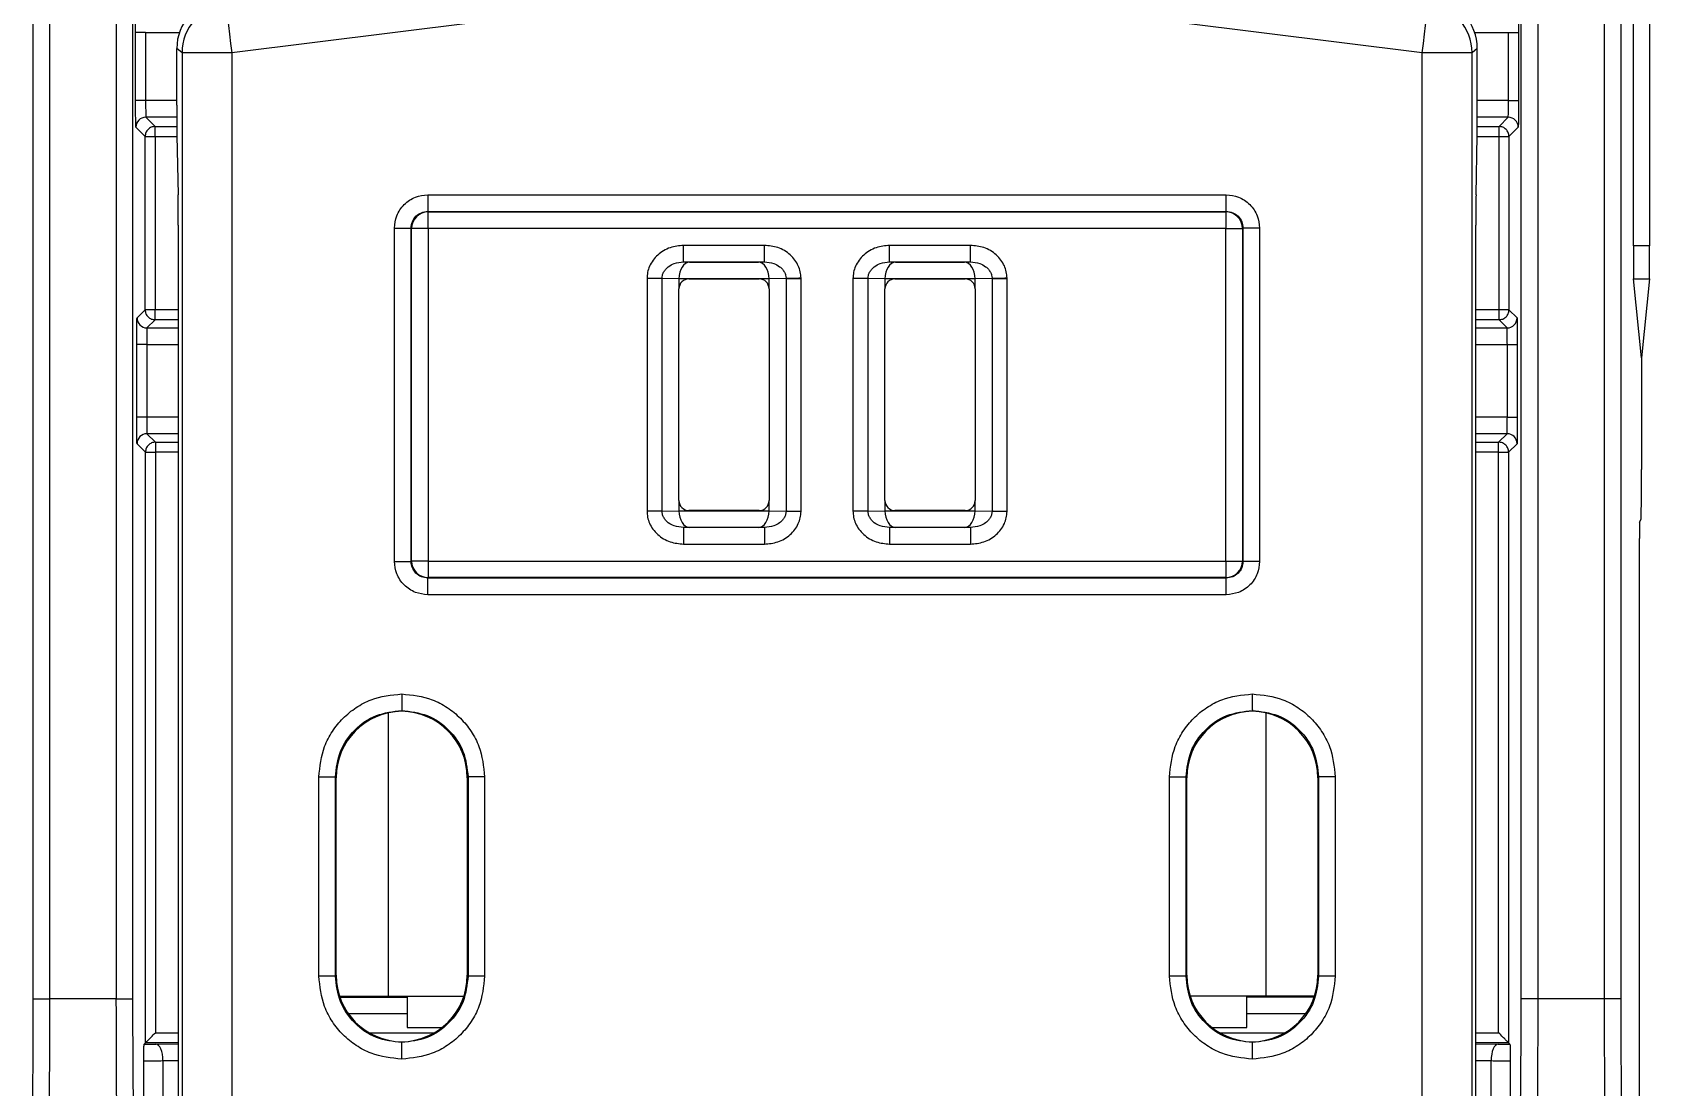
# Model space of a CAD drawing. Header units: inches. Extents: x 897.4 to 914.4, y -8.5 to 2.5.
# Drawn here: x 908.062 to 909.021, y -0.072 to 0.553 of the extents above; entities that cross this region are included whole.
import ezdxf

# ---------------------------------------------------------------- set-up
doc = ezdxf.new("R2010")
doc.units = ezdxf.units.IN
doc.header["$LTSCALE"] = 4
doc.header["$MEASUREMENT"] = 0
doc.layers.get('0').update_dxf_attribs({"linetype": 'CONTINUOUS'})

msp = doc.modelspace()

# ---------------------------------------------------------------- linework, layer by layer
for p, q in [((908.06294, -0.0195), (908.06294, 0.59813)), ((908.07278, -0.0195), (908.07278, 0.59813)), ((908.11216, 0.59813), (908.11216, -0.0195)), ((908.12201, -0.0195), (908.12201, 0.59813)), ((908.94443, -0.0195), (908.94443, 0.59813)), ((908.95428, 0.59813), (908.95428, -0.0195)), ((908.99366, 0.59813), (908.99366, -0.0195)), ((909.0035, 0.59813), (909.0035, -0.0195)), ((909.01093, 0.42665), (909.01093, 0.58476)), ((909.02057, 0.58476), (909.02057, 0.42665)), ((908.32498, 0.55894), (908.1806, 0.54089)), ((908.88584, 0.54089), (908.74146, 0.55894)), ((908.12359, 0.51264), (908.12359, 0.5531)), ((908.12949, 0.5531), (908.12359, 0.5531)), ((908.12949, 0.5531), (908.12949, 0.51264)), ((908.12949, 0.5531), (908.14954, 0.5531)), ((908.9169, 0.5531), (908.93695, 0.5531)), ((908.93695, 0.5531), (908.94285, 0.5531)), ((908.93695, 0.51264), (908.93695, 0.5531)), ((908.94285, 0.5531), (908.94285, 0.51264)), ((908.14798, 0.5099), (908.14798, 0.54362)), ((908.15107, 0.54089), (908.14798, 0.54362)), ((908.15107, 0.54089), (908.15107, -0.47539)), ((908.1806, 0.54089), (908.15107, 0.54089)), ((908.1806, 0.54089), (908.1806, -0.47436)), ((908.88584, -0.47436), (908.88584, 0.54089)), ((908.91536, 0.54089), (908.88584, 0.54089)), ((908.91846, 0.54362), (908.91536, 0.54089)), ((908.91536, -0.47539), (908.91536, 0.54089)), ((908.91846, 0.5099), (908.91846, 0.54362)), ((908.12949, 0.51264), (908.12359, 0.51264)), ((908.14798, 0.51264), (908.12949, 0.51264)), ((908.93695, 0.51264), (908.91846, 0.51264)), ((908.93695, 0.51264), (908.94285, 0.51264)), ((908.14799, 0.5028), (908.12963, 0.5028)), ((908.12963, 0.5028), (908.13511, 0.49731)), ((908.93681, 0.5028), (908.91845, 0.5028)), ((908.93133, 0.49731), (908.93681, 0.5028)), ((908.12921, 0.49141), (908.12372, 0.49689)), ((908.12921, 0.3887), (908.12921, 0.49141)), ((908.12921, 0.49141), (908.13511, 0.49141)), ((908.13511, 0.49141), (908.13511, 0.49731)), ((908.13511, 0.49731), (908.14802, 0.49731)), ((908.13511, 0.49141), (908.13511, 0.3887)), ((908.13511, 0.49141), (908.14809, 0.49141)), ((908.14808, 0.49206), (908.14874, 0.45676)), ((908.9177, 0.45676), (908.91836, 0.49206)), ((908.91835, 0.49141), (908.93133, 0.49141)), ((908.91842, 0.49731), (908.93133, 0.49731)), ((908.93133, 0.49141), (908.93133, 0.49731)), ((908.93133, 0.49141), (908.93723, 0.49141)), ((908.93133, 0.3887), (908.93133, 0.49141)), ((908.94272, 0.49689), (908.93723, 0.49141)), ((908.93723, 0.49141), (908.93723, 0.3887)), ((908.29665, 0.45684), (908.76978, 0.45684)), ((908.29665, 0.45684), (908.29665, 0.44699)), ((908.76978, 0.44699), (908.76978, 0.45684)), ((908.29665, 0.44699), (908.76978, 0.44699)), ((908.29665, 0.44699), (908.29691, 0.44674)), ((908.29691, 0.44674), (908.76953, 0.44674)), ((908.29691, 0.43689), (908.29691, 0.44674)), ((908.76953, 0.44674), (908.76978, 0.44699)), ((908.76953, 0.44674), (908.76953, 0.43689)), ((908.14884, 0.43892), (908.14884, -0.09686)), ((908.27697, 0.23961), (908.27697, 0.43715)), ((908.27697, 0.43715), (908.28681, 0.43715)), ((908.28681, 0.23961), (908.28681, 0.43715)), ((908.28707, 0.43689), (908.28681, 0.43715)), ((908.28707, 0.23987), (908.28707, 0.43689)), ((908.29691, 0.43689), (908.28707, 0.43689)), ((908.76953, 0.43689), (908.29691, 0.43689)), ((908.29691, 0.43689), (908.29691, 0.23987)), ((908.76953, 0.43689), (908.77937, 0.43689)), ((908.76953, 0.23987), (908.76953, 0.43689)), ((908.77963, 0.43715), (908.77937, 0.43689)), ((908.77937, 0.43689), (908.77937, 0.23987)), ((908.77963, 0.43715), (908.77963, 0.23961)), ((908.78947, 0.43715), (908.77963, 0.43715)), ((908.78947, 0.43715), (908.78947, 0.23961)), ((908.9176, -0.09686), (908.9176, 0.43892)), ((908.4962, 0.42688), (908.4482, 0.42688)), ((908.4482, 0.41704), (908.4482, 0.42688)), ((908.4962, 0.41704), (908.4962, 0.42688)), ((908.61824, 0.42688), (908.57024, 0.42688)), ((908.57024, 0.41704), (908.57024, 0.42688)), ((908.61824, 0.41704), (908.61824, 0.42688)), ((909.02057, 0.42665), (909.01093, 0.42665)), ((908.4482, 0.41704), (908.4962, 0.41704)), ((908.4482, 0.41704), (908.45176, 0.41697)), ((908.45176, 0.41697), (908.49263, 0.41697)), ((908.49263, 0.41697), (908.4962, 0.41704)), ((908.57024, 0.41704), (908.61824, 0.41704)), ((908.57024, 0.41704), (908.57381, 0.41697)), ((908.57381, 0.41697), (908.61468, 0.41697)), ((908.61468, 0.41697), (908.61824, 0.41704)), ((908.42656, 0.40727), (908.42656, 0.2695)), ((908.43548, 0.40727), (908.42656, 0.40727)), ((908.43548, 0.2695), (908.43548, 0.40727)), ((908.44549, 0.40708), (908.43548, 0.40727)), ((908.4989, 0.40713), (908.44549, 0.40713)), ((908.44549, 0.40708), (908.44549, 0.4011)), ((908.4514, 0.407), (908.49299, 0.407)), ((908.50892, 0.40727), (908.4989, 0.40708)), ((908.4989, 0.4011), (908.4989, 0.40708)), ((908.50891, 0.40743), (908.50892, 0.40727)), ((908.50892, 0.40727), (908.51784, 0.40727)), ((908.50892, 0.40727), (908.50892, 0.2695)), ((908.51784, 0.40727), (908.51783, 0.4076)), ((908.51784, 0.2695), (908.51784, 0.40727)), ((908.5486, 0.40727), (908.5486, 0.2695)), ((908.55752, 0.40727), (908.5486, 0.40727)), ((908.55752, 0.2695), (908.55752, 0.40727)), ((908.56754, 0.40708), (908.55752, 0.40727)), ((908.62095, 0.40713), (908.56754, 0.40713)), ((908.56754, 0.40708), (908.56754, 0.4011)), ((908.57345, 0.407), (908.61504, 0.407)), ((908.63096, 0.40727), (908.62095, 0.40708)), ((908.62095, 0.4011), (908.62095, 0.40708)), ((908.63096, 0.40743), (908.63096, 0.40727)), ((908.63096, 0.40727), (908.63988, 0.40727)), ((908.63096, 0.40727), (908.63096, 0.2695)), ((908.63988, 0.40727), (908.63988, 0.4076)), ((908.63988, 0.2695), (908.63988, 0.40727)), ((909.01575, 0.36025), (909.01108, 0.40704)), ((909.01108, 0.40704), (909.02042, 0.40704)), ((909.02042, 0.40704), (909.01575, 0.36025)), ((908.44549, 0.27567), (908.44549, 0.4011)), ((908.4989, 0.4011), (908.4989, 0.27567)), ((908.56754, 0.27567), (908.56754, 0.4011)), ((908.62095, 0.4011), (908.62095, 0.27567)), ((908.12441, 0.3839), (908.12921, 0.3887)), ((908.13511, 0.3887), (908.12921, 0.3887)), ((908.13511, 0.3828), (908.13511, 0.3887)), ((908.14884, 0.3887), (908.13511, 0.3887)), ((908.93133, 0.3887), (908.9176, 0.3887)), ((908.93133, 0.3828), (908.93133, 0.3887)), ((908.93723, 0.3887), (908.93133, 0.3887)), ((908.93723, 0.3887), (908.94203, 0.3839)), ((908.13511, 0.3828), (908.13032, 0.378)), ((908.13032, 0.378), (908.14884, 0.378)), ((908.14884, 0.3828), (908.13511, 0.3828)), ((908.93133, 0.3828), (908.9176, 0.3828)), ((908.9176, 0.378), (908.93612, 0.378)), ((908.93612, 0.378), (908.93133, 0.3828)), ((908.12427, 0.32514), (908.12427, 0.36816)), ((908.13018, 0.36816), (908.12427, 0.36816)), ((908.13018, 0.36816), (908.13018, 0.32514)), ((908.13018, 0.36816), (908.14884, 0.36816)), ((908.9176, 0.36816), (908.93626, 0.36816)), ((908.93626, 0.36816), (908.94216, 0.36816)), ((908.93626, 0.32514), (908.93626, 0.36816)), ((908.94216, 0.36816), (908.94216, 0.32514)), ((909.01575, 0.36025), (909.01575, 0.29417)), ((908.13018, 0.32514), (908.12427, 0.32514)), ((908.14884, 0.32514), (908.13018, 0.32514)), ((908.93626, 0.32514), (908.9176, 0.32514)), ((908.93626, 0.32514), (908.94216, 0.32514)), ((908.12943, 0.30438), (908.12441, 0.3094)), ((908.14884, 0.3153), (908.13032, 0.3153)), ((908.13032, 0.3153), (908.13533, 0.31028)), ((908.13533, 0.31028), (908.13533, 0.30438)), ((908.13533, 0.31028), (908.14884, 0.31028)), ((908.93612, 0.3153), (908.9176, 0.3153)), ((908.9176, 0.31028), (908.93111, 0.31028)), ((908.93111, 0.31028), (908.93612, 0.3153)), ((908.93111, 0.30438), (908.93111, 0.31028)), ((908.94203, 0.3094), (908.93701, 0.30438)), ((908.12943, -0.04553), (908.12943, 0.30438)), ((908.12943, 0.30438), (908.13533, 0.30438)), ((908.13533, 0.30438), (908.13533, -0.03962)), ((908.14884, 0.30438), (908.13533, 0.30438)), ((908.93111, 0.30438), (908.9176, 0.30438)), ((908.93111, 0.30438), (908.93701, 0.30438)), ((908.93111, -0.03962), (908.93111, 0.30438)), ((908.93701, 0.30438), (908.93701, -0.04553)), ((908.43548, 0.2695), (908.42656, 0.2695)), ((908.43548, 0.2695), (908.44549, 0.26969)), ((908.44549, 0.27567), (908.44549, 0.26969)), ((908.44549, 0.26964), (908.4989, 0.26964)), ((908.49299, 0.26976), (908.4514, 0.26976)), ((908.4989, 0.26969), (908.4989, 0.27567)), ((908.4989, 0.26969), (908.50892, 0.2695)), ((908.50892, 0.2695), (908.50891, 0.26933)), ((908.50892, 0.2695), (908.51784, 0.2695)), ((908.51783, 0.26916), (908.51784, 0.2695)), ((908.55752, 0.2695), (908.5486, 0.2695)), ((908.55752, 0.2695), (908.56754, 0.26969)), ((908.56754, 0.27567), (908.56754, 0.26969)), ((908.56754, 0.26964), (908.62095, 0.26964)), ((908.61504, 0.26976), (908.57345, 0.26976)), ((908.62095, 0.26969), (908.62095, 0.27567)), ((908.62095, 0.26969), (908.63096, 0.2695)), ((908.63096, 0.2695), (908.63096, 0.26933)), ((908.63096, 0.2695), (908.63988, 0.2695)), ((908.63988, 0.26916), (908.63988, 0.2695)), ((908.45176, 0.25979), (908.4482, 0.25973)), ((908.4962, 0.25973), (908.4482, 0.25973)), ((908.4482, 0.25973), (908.4482, 0.24989)), ((908.49263, 0.25979), (908.45176, 0.25979)), ((908.4962, 0.25973), (908.49263, 0.25979)), ((908.4962, 0.25973), (908.4962, 0.24989)), ((908.57381, 0.25979), (908.57024, 0.25973)), ((908.61824, 0.25973), (908.57024, 0.25973)), ((908.57024, 0.25973), (908.57024, 0.24989)), ((908.61468, 0.25979), (908.57381, 0.25979)), ((908.61824, 0.25973), (908.61468, 0.25979)), ((908.61824, 0.25973), (908.61824, 0.24989)), ((909.01465, 0.26296), (909.0155, 0.26465)), ((908.4482, 0.24989), (908.4962, 0.24989)), ((908.57024, 0.24989), (908.61824, 0.24989)), ((909.01457, -0.14478), (909.01457, 0.25312)), ((908.27697, 0.23961), (908.28681, 0.23961)), ((908.28681, 0.23961), (908.28707, 0.23987)), ((908.29691, 0.23987), (908.28707, 0.23987)), ((908.29691, 0.23987), (908.29691, 0.23003)), ((908.29691, 0.23987), (908.76953, 0.23987)), ((908.76953, 0.23987), (908.77937, 0.23987)), ((908.76953, 0.23987), (908.76953, 0.23003)), ((908.77937, 0.23987), (908.77963, 0.23961)), ((908.78947, 0.23961), (908.77963, 0.23961)), ((908.29691, 0.23003), (908.29665, 0.22977)), ((908.76953, 0.23003), (908.29691, 0.23003)), ((908.76978, 0.22977), (908.76953, 0.23003)), ((908.29665, 0.21993), (908.29665, 0.22977)), ((908.76978, 0.22977), (908.29665, 0.22977)), ((908.76978, 0.21993), (908.76978, 0.22977)), ((908.76978, 0.21993), (908.29665, 0.21993)), ((908.2732, 0.14992), (908.2732, -0.01792)), ((908.28125, 0.15086), (908.28125, 0.15129)), ((908.78519, 0.15086), (908.78519, 0.15129)), ((908.79324, 0.14992), (908.79324, -0.01792)), ((908.23212, -0.00602), (908.23212, 0.11192)), ((908.23212, 0.11192), (908.24197, 0.11192)), ((908.24197, -0.00602), (908.24197, 0.11192)), ((908.2424, 0.11149), (908.24197, 0.11192)), ((908.2424, -0.00559), (908.2424, 0.11149)), ((908.32054, 0.11192), (908.32011, 0.11149)), ((908.32011, 0.11149), (908.32011, -0.00559)), ((908.32054, 0.11192), (908.32054, -0.00602)), ((908.33038, 0.11192), (908.32054, 0.11192)), ((908.33038, 0.11192), (908.33038, -0.00602)), ((908.73606, -0.00602), (908.73606, 0.11192)), ((908.73606, 0.11192), (908.7459, 0.11192)), ((908.7459, -0.00602), (908.7459, 0.11192)), ((908.74633, 0.11149), (908.7459, 0.11192)), ((908.74633, -0.00559), (908.74633, 0.11149)), ((908.82447, 0.11192), (908.82404, 0.11149)), ((908.82404, 0.11149), (908.82404, -0.00559)), ((908.82447, 0.11192), (908.82447, -0.00602)), ((908.83431, 0.11192), (908.82447, 0.11192)), ((908.83431, 0.11192), (908.83431, -0.00602)), ((908.24197, -0.00602), (908.23212, -0.00602)), ((908.24197, -0.00602), (908.2424, -0.00559)), ((908.32011, -0.00559), (908.32054, -0.00602)), ((908.33038, -0.00602), (908.32054, -0.00602)), ((908.7459, -0.00602), (908.73606, -0.00602)), ((908.7459, -0.00602), (908.74633, -0.00559)), ((908.82404, -0.00559), (908.82447, -0.00602)), ((908.83431, -0.00602), (908.82447, -0.00602)), ((908.24437, -0.01792), (908.2732, -0.01792)), ((908.28443, -0.01819), (908.24447, -0.01819)), ((908.24461, -0.01862), (908.28443, -0.01862)), ((908.2732, -0.01792), (908.31813, -0.01792)), ((908.28443, -0.01792), (908.28443, -0.03642)), ((908.79324, -0.01792), (908.74831, -0.01792)), ((908.78201, -0.03642), (908.78201, -0.01792)), ((908.82197, -0.01819), (908.78201, -0.01819)), ((908.82182, -0.01862), (908.78201, -0.01862)), ((908.82206, -0.01792), (908.79324, -0.01792)), ((908.06294, -0.0195), (908.07278, -0.0195)), ((908.11216, -0.0195), (908.07278, -0.0195)), ((908.11216, -0.0195), (908.12201, -0.0195)), ((908.28443, -0.02846), (908.24972, -0.02846)), ((908.81672, -0.02846), (908.78201, -0.02846)), ((908.95428, -0.0195), (908.94443, -0.0195)), ((908.99366, -0.0195), (908.95428, -0.0195)), ((909.0035, -0.0195), (908.99366, -0.0195)), ((908.28443, -0.03642), (908.30522, -0.03642)), ((908.76122, -0.03642), (908.78201, -0.03642)), ((908.12861, -0.04635), (908.12943, -0.04553)), ((908.12861, -0.04635), (908.13562, -0.04631)), ((908.14884, -0.04553), (908.12943, -0.04553)), ((908.13533, -0.03962), (908.14884, -0.03962)), ((908.13562, -0.04631), (908.14884, -0.04625)), ((908.26197, -0.03962), (908.30053, -0.03962)), ((908.28125, -0.04496), (908.28125, -0.04539)), ((908.76591, -0.03962), (908.80447, -0.03962)), ((908.78519, -0.04496), (908.78519, -0.04539)), ((908.9176, -0.03962), (908.93111, -0.03962)), ((908.93701, -0.04553), (908.9176, -0.04553)), ((908.9176, -0.04625), (908.93082, -0.04631)), ((908.93082, -0.04631), (908.93783, -0.04635)), ((908.93701, -0.04553), (908.93783, -0.04635)), ((908.12842, -0.09363), (908.12842, -0.05638)), ((908.13978, -0.05615), (908.14884, -0.05611)), ((908.13978, -0.05615), (908.13978, -0.09386)), ((908.9176, -0.05611), (908.92666, -0.05615)), ((908.92666, -0.09386), (908.92666, -0.05615)), ((908.93802, -0.05638), (908.93802, -0.09363))]:
    msp.add_line(p, q)
at = {"flags": 128}
for points in [[(908.17694, 0.57019), (908.17701, 0.56958), (908.17723, 0.56788), (908.17757, 0.56516), (908.17802, 0.56152), (908.17858, 0.55709), (908.17921, 0.55204), (908.17989, 0.54657), (908.1806, 0.54089)], [(908.88584, 0.54089), (908.88655, 0.54657), (908.88723, 0.55204), (908.88786, 0.55709), (908.88842, 0.56152), (908.88887, 0.56516), (908.88921, 0.56788), (908.88942, 0.56958), (908.8895, 0.57019)], [(908.50891, 0.40743), (908.50959, 0.40745), (908.51043, 0.40746), (908.51143, 0.40748), (908.51255, 0.4075), (908.51377, 0.40752), (908.51508, 0.40755), (908.51644, 0.40757), (908.51783, 0.4076)], [(908.63096, 0.40743), (908.63164, 0.40745), (908.63248, 0.40746), (908.63347, 0.40748), (908.63459, 0.4075), (908.63582, 0.40752), (908.63713, 0.40755), (908.63849, 0.40757), (908.63988, 0.4076)], [(908.51783, 0.26916), (908.51644, 0.26919), (908.51508, 0.26922), (908.51377, 0.26924), (908.51255, 0.26926), (908.51143, 0.26928), (908.51043, 0.2693), (908.50959, 0.26932), (908.50891, 0.26933)], [(908.63988, 0.26916), (908.63849, 0.26919), (908.63713, 0.26922), (908.63582, 0.26924), (908.63459, 0.26926), (908.63347, 0.26928), (908.63248, 0.2693), (908.63164, 0.26932), (908.63096, 0.26933)], [(908.13978, -0.05615), (908.1397, -0.05424), (908.13946, -0.0524), (908.13907, -0.0507), (908.13855, -0.04922), (908.13792, -0.04799), (908.13721, -0.04708), (908.13643, -0.04651), (908.13562, -0.04631)], [(908.93082, -0.04631), (908.93001, -0.04651), (908.92923, -0.04708), (908.92851, -0.04799), (908.92789, -0.04922), (908.92737, -0.0507), (908.92698, -0.0524), (908.92674, -0.05424), (908.92666, -0.05615)]]:
    msp.add_lwpolyline(points, dxfattribs=at)
for centre, radius, start, end in [((908.1806, 0.54089), 0.02953, 97.12938, 179.99503), ((908.88584, 0.54089), 0.02953, 0.00439, 82.87056), ((908.12963, 0.49689), 0.00591, 90.00058, 180.00227), ((908.93681, 0.49689), 0.00591, 0.00059, 89.99941), ((908.29691, 0.43689), 0.00984, 90.0052, 179.99651), ((908.76952, 0.43689), 0.00984, 0.00265, 89.9965), ((908.13032, 0.3839), 0.00591, 180.00955, 269.99045), ((908.93612, 0.38391), 0.00591, 270.01095, 359.98905), ((908.13032, 0.3094), 0.00591, 90.00059, 179.99941), ((908.93612, 0.3094), 0.00591, 0.00199, 89.99801), ((908.29691, 0.23987), 0.00984, 180.00349, 269.9948), ((908.76952, 0.23987), 0.00984, 270.0035, 359.99735)]:
    msp.add_arc(centre, radius, start, end)
for centre, major_axis, ratio, start_param, end_param in [((908.17751, 0.54362), (0.02214, -0.01954), 0.999932, 2.418406, 3.86478), ((908.88893, 0.54362), (-0.02214, -0.01954), 0.999932, 2.418406, 3.86478), ((908.14815, 0.5099), (0, 0.01969), 0.008727, 1.570796, 2.70526), ((908.91829, 0.5099), (0, 0.01969), 0.008727, 3.577925, 4.712389), ((908.14867, 0.43892), (0, 0.01969), 0.008727, 4.712389, 5.846853), ((908.91777, 0.43892), (0, 0.01969), 0.008727, 0.436332, 1.570796), ((909.0111, 0.42665), (0, 0.01969), 0.008727, 1.570796, 3.054323), ((909.0204, 0.42665), (0, 0.01969), 0.008727, 3.228862, 4.712389), ((908.45176, 0.40713), (0.00009, 0.00984), 0.637023, 0.014687, 1.579276), ((908.49263, 0.40713), (-0.00009, 0.00984), 0.637023, 4.703909, 6.268498), ((908.57381, 0.40713), (0.00009, 0.00984), 0.637023, 0.014687, 1.579276), ((908.61468, 0.40713), (-0.00009, 0.00984), 0.637023, 4.703909, 6.268498), ((908.4514, 0.4011), (-0.00418, 0.00418), 0.999924, 5.497825, 7.068545), ((908.49299, 0.4011), (-0.00418, -0.00418), 0.999924, 2.356233, 3.926953), ((908.57345, 0.4011), (-0.00418, 0.00418), 0.999924, 5.497825, 7.068545), ((908.61504, 0.4011), (-0.00418, -0.00418), 0.999924, 2.356233, 3.926953), ((909.01549, 0.29417), (0, 0.02953), 0.008727, 3.159046, 4.712389), ((908.4514, 0.27567), (-0.00418, -0.00418), 0.999924, 5.497825, 7.068545), ((908.45176, 0.26964), (-0.00009, 0.00984), 0.637023, 1.562317, 3.126906), ((908.49263, 0.26964), (0.00009, 0.00984), 0.637023, 3.15628, 4.720869), ((908.49299, 0.27567), (-0.00418, 0.00418), 0.999924, 2.356233, 3.926953), ((908.57345, 0.27567), (-0.00418, -0.00418), 0.999924, 5.497825, 7.068545), ((908.57381, 0.26964), (-0.00009, 0.00984), 0.637023, 1.562317, 3.126906), ((908.61468, 0.26964), (0.00009, 0.00984), 0.637023, 3.15628, 4.720869), ((908.61504, 0.27567), (-0.00418, 0.00418), 0.999924, 2.356233, 3.926953), ((909.01465, 0.25312), (0, 0.00984), 0.008727, 0.017453, 1.570796), ((908.28177, 0.11149), (0.02784, -0.02784), 0.999924, 2.369285, 3.926953), ((908.28073, 0.11149), (-0.02784, -0.02784), 0.999924, 2.356233, 3.913901), ((908.7857, 0.11149), (0.02784, -0.02784), 0.999924, 2.369285, 3.926953), ((908.78467, 0.11149), (-0.02784, -0.02784), 0.999924, 2.356233, 3.913901), ((908.28177, -0.00559), (0.02784, 0.02784), 0.999924, 2.356233, 3.913901), ((908.28073, -0.00559), (-0.02784, 0.02784), 0.999924, 2.369285, 3.926953), ((908.7857, -0.00559), (0.02784, 0.02784), 0.999924, 2.356233, 3.9139), ((908.78467, -0.00559), (-0.02784, 0.02784), 0.999924, 2.369284, 3.926953)]:
    msp.add_ellipse(centre, major_axis=major_axis, ratio=ratio, start_param=start_param, end_param=end_param)
for points, knots in [([(908.12359, 0.5531), (908.12359, 0.55507), (908.12359, 0.5581), (908.12361, 0.56175), (908.12363, 0.56425), (908.12365, 0.56629), (908.12368, 0.56827), (908.12371, 0.56862), (908.12372, 0.56885)], [0, 0, 0, 0, 0.239557, 0.368278, 0.49999, 0.628706, 0.760433, 1, 1, 1, 1]), ([(908.94272, 0.56885), (908.94273, 0.56862), (908.94276, 0.56827), (908.94279, 0.56631), (908.94281, 0.56428), (908.94283, 0.56178), (908.94285, 0.55812), (908.94285, 0.55507), (908.94285, 0.5531)], [0, 0, 0, 0, 0.239566, 0.368284, 0.500009, 0.628718, 0.760444, 1, 1, 1, 1]), ([(908.12372, 0.49689), (908.12371, 0.49712), (908.12368, 0.49747), (908.12365, 0.49944), (908.12363, 0.50146), (908.12361, 0.50397), (908.12359, 0.50762), (908.12359, 0.51067), (908.12359, 0.51264)], [0, 0, 0, 0, 0.239569, 0.368285, 0.499994, 0.628721, 0.760446, 1, 1, 1, 1]), ([(908.12949, 0.51264), (908.1295, 0.51136), (908.12953, 0.50879), (908.12956, 0.50555), (908.12959, 0.50327), (908.12962, 0.50296), (908.12963, 0.5028)], [0, 0, 0, 0, 0.250014, 0.500014, 0.750002, 1, 1, 1, 1]), ([(908.93681, 0.5028), (908.93682, 0.50296), (908.93684, 0.50327), (908.93688, 0.50555), (908.93691, 0.50879), (908.93693, 0.51136), (908.93695, 0.51264)], [0, 0, 0, 0, 0.2499977, 0.4999859, 0.7499863, 1, 1, 1, 1]), ([(908.94285, 0.51264), (908.94285, 0.51067), (908.94285, 0.50764), (908.94283, 0.50399), (908.94281, 0.50149), (908.94279, 0.49945), (908.94276, 0.49747), (908.94273, 0.49712), (908.94272, 0.49689)], [0, 0, 0, 0, 0.239554, 0.368274, 0.500003, 0.628717, 0.760431, 1, 1, 1, 1]), ([(908.13511, 0.49731), (908.13434, 0.49723), (908.13279, 0.49705), (908.13084, 0.49568), (908.12947, 0.49373), (908.1293, 0.49218), (908.12921, 0.49141)], [0, 0, 0, 0, 0.2499946, 0.4999837, 0.7499992, 1, 1, 1, 1]), ([(908.93723, 0.49141), (908.93714, 0.49218), (908.93696, 0.49373), (908.9356, 0.49568), (908.93365, 0.49705), (908.9321, 0.49723), (908.93133, 0.49731)], [0, 0, 0, 0, 0.2500014, 0.5000175, 0.7500204, 1, 1, 1, 1]), ([(908.27697, 0.43715), (908.27723, 0.43963), (908.27764, 0.44343), (908.28009, 0.44802), (908.28262, 0.45115), (908.28576, 0.4537), (908.29034, 0.45616), (908.29418, 0.45657), (908.29665, 0.45684)], [0, 0, 0, 0, 0.239447, 0.368227, 0.499999, 0.628774, 0.760557, 1, 1, 1, 1]), ([(908.76978, 0.45684), (908.77226, 0.45657), (908.77607, 0.45617), (908.78066, 0.45372), (908.78378, 0.45119), (908.78634, 0.44805), (908.78879, 0.44347), (908.7892, 0.43963), (908.78947, 0.43715)], [0, 0, 0, 0, 0.2394428, 0.3682189, 0.5, 0.6287675, 0.7605546, 1, 1, 1, 1]), ([(908.28681, 0.43715), (908.28696, 0.43844), (908.28726, 0.44102), (908.28953, 0.44428), (908.29279, 0.44655), (908.29536, 0.44685), (908.29665, 0.44699)], [0, 0, 0, 0, 0.250021, 0.500013, 0.749994, 1, 1, 1, 1]), ([(908.76978, 0.44699), (908.77107, 0.44685), (908.77365, 0.44655), (908.77691, 0.44428), (908.77918, 0.44102), (908.77948, 0.43844), (908.77963, 0.43715)], [0, 0, 0, 0, 0.250014, 0.499987, 0.749978, 1, 1, 1, 1]), ([(908.4482, 0.42688), (908.44549, 0.42662), (908.43992, 0.42607), (908.43379, 0.42232), (908.43, 0.41817), (908.42802, 0.41468), (908.42677, 0.41099), (908.42663, 0.40851), (908.42656, 0.40727)], [0, 0, 0, 0, 0.2504598, 0.5146312, 0.6421346, 0.7701616, 0.8847877, 1, 1, 1, 1]), ([(908.51783, 0.4076), (908.51774, 0.40881), (908.51754, 0.41127), (908.51628, 0.41487), (908.51427, 0.41832), (908.5105, 0.4224), (908.50439, 0.42609), (908.49888, 0.42662), (908.4962, 0.42688)], [0, 0, 0, 0, 0.113883, 0.230008, 0.35504, 0.48542, 0.749403, 1, 1, 1, 1]), ([(908.57024, 0.42688), (908.56753, 0.42662), (908.56197, 0.42607), (908.55584, 0.42232), (908.55205, 0.41817), (908.55007, 0.41468), (908.54882, 0.41099), (908.54867, 0.40851), (908.5486, 0.40727)], [0, 0, 0, 0, 0.2504598, 0.5146312, 0.6421346, 0.7701616, 0.8847877, 1, 1, 1, 1]), ([(908.63988, 0.4076), (908.63978, 0.40881), (908.63959, 0.41127), (908.63833, 0.41487), (908.63632, 0.41832), (908.63254, 0.4224), (908.62644, 0.42609), (908.62093, 0.42662), (908.61824, 0.42688)], [0, 0, 0, 0, 0.113882, 0.230009, 0.355039, 0.485422, 0.749395, 1, 1, 1, 1]), ([(908.43548, 0.40727), (908.43552, 0.40789), (908.43561, 0.40916), (908.43635, 0.41101), (908.43754, 0.41275), (908.43957, 0.41465), (908.44311, 0.41656), (908.44631, 0.41686), (908.4482, 0.41704)], [0, 0, 0, 0, 0.101731, 0.209144, 0.324934, 0.451309, 0.675819, 1, 1, 1, 1]), ([(908.4962, 0.41704), (908.49807, 0.41686), (908.50123, 0.41657), (908.50474, 0.41469), (908.50678, 0.41284), (908.50798, 0.41113), (908.50874, 0.40931), (908.50886, 0.40805), (908.50891, 0.40743)], [0, 0, 0, 0, 0.323728, 0.548244, 0.674893, 0.790906, 0.898387, 1, 1, 1, 1]), ([(908.55752, 0.40727), (908.55757, 0.40789), (908.55766, 0.40916), (908.5584, 0.41101), (908.55958, 0.41275), (908.56162, 0.41465), (908.56515, 0.41656), (908.56835, 0.41686), (908.57024, 0.41704)], [0, 0, 0, 0, 0.101731, 0.209144, 0.324934, 0.451309, 0.675819, 1, 1, 1, 1]), ([(908.61824, 0.41704), (908.62011, 0.41686), (908.62328, 0.41657), (908.62679, 0.41469), (908.62883, 0.41284), (908.63002, 0.41113), (908.63079, 0.40931), (908.63091, 0.40805), (908.63096, 0.40743)], [0, 0, 0, 0, 0.323732, 0.548246, 0.674899, 0.790911, 0.898388, 1, 1, 1, 1]), ([(908.12427, 0.36816), (908.12428, 0.37013), (908.12428, 0.37316), (908.1243, 0.37681), (908.12431, 0.3793), (908.12434, 0.38135), (908.12437, 0.38333), (908.12439, 0.38368), (908.12441, 0.3839)], [0, 0, 0, 0, 0.239557, 0.368278, 0.49999, 0.628706, 0.760433, 1, 1, 1, 1]), ([(908.12921, 0.3887), (908.1293, 0.38793), (908.12947, 0.38638), (908.13084, 0.38443), (908.13279, 0.38306), (908.13434, 0.38289), (908.13511, 0.3828)], [0, 0, 0, 0, 0.2500109, 0.4999837, 0.7499829, 1, 1, 1, 1]), ([(908.93133, 0.3828), (908.9321, 0.38289), (908.93365, 0.38306), (908.9356, 0.38443), (908.93696, 0.38638), (908.93714, 0.38793), (908.93723, 0.3887)], [0, 0, 0, 0, 0.250002, 0.500015, 0.749988, 1, 1, 1, 1]), ([(908.94203, 0.3839), (908.94205, 0.38368), (908.94207, 0.38333), (908.9421, 0.38136), (908.94212, 0.37934), (908.94214, 0.37683), (908.94216, 0.37318), (908.94216, 0.37013), (908.94216, 0.36816)], [0, 0, 0, 0, 0.239566, 0.368283, 0.500008, 0.628718, 0.760444, 1, 1, 1, 1]), ([(908.13032, 0.378), (908.1303, 0.37784), (908.13028, 0.37753), (908.13025, 0.37525), (908.13021, 0.372), (908.13019, 0.36944), (908.13018, 0.36816)], [0, 0, 0, 0, 0.249996, 0.500012, 0.750018, 1, 1, 1, 1]), ([(908.93626, 0.36816), (908.93625, 0.36944), (908.93622, 0.372), (908.93619, 0.37525), (908.93616, 0.37753), (908.93613, 0.37784), (908.93612, 0.378)], [0, 0, 0, 0, 0.2499822, 0.4999883, 0.7500041, 1, 1, 1, 1]), ([(908.12441, 0.3094), (908.12439, 0.30962), (908.12437, 0.30997), (908.12434, 0.31194), (908.12431, 0.31396), (908.1243, 0.31647), (908.12428, 0.32012), (908.12428, 0.32317), (908.12427, 0.32514)], [0, 0, 0, 0, 0.239569, 0.368286, 0.500011, 0.62872, 0.760445, 1, 1, 1, 1]), ([(908.13018, 0.32514), (908.13019, 0.32386), (908.13021, 0.3213), (908.13025, 0.31805), (908.13028, 0.31577), (908.1303, 0.31546), (908.13032, 0.3153)], [0, 0, 0, 0, 0.250014, 0.500014, 0.750002, 1, 1, 1, 1]), ([(908.93612, 0.3153), (908.93613, 0.31546), (908.93616, 0.31577), (908.93619, 0.31805), (908.93622, 0.3213), (908.93625, 0.32386), (908.93626, 0.32514)], [0, 0, 0, 0, 0.2499977, 0.499986, 0.7499861, 1, 1, 1, 1]), ([(908.94216, 0.32514), (908.94216, 0.32317), (908.94216, 0.32014), (908.94214, 0.31649), (908.94213, 0.314), (908.9421, 0.31195), (908.94207, 0.30997), (908.94205, 0.30962), (908.94203, 0.3094)], [0, 0, 0, 0, 0.2395548, 0.368275, 0.4999857, 0.6287161, 0.7604307, 1, 1, 1, 1]), ([(908.13533, 0.31028), (908.13456, 0.3102), (908.13301, 0.31002), (908.13106, 0.30865), (908.12969, 0.3067), (908.12952, 0.30515), (908.12943, 0.30438)], [0, 0, 0, 0, 0.250017, 0.500016, 0.749989, 1, 1, 1, 1]), ([(908.93701, 0.30438), (908.93692, 0.30515), (908.93674, 0.3067), (908.93538, 0.30865), (908.93343, 0.31002), (908.93188, 0.3102), (908.93111, 0.31028)], [0, 0, 0, 0, 0.25001, 0.499994, 0.749996, 1, 1, 1, 1]), ([(908.42656, 0.2695), (908.42663, 0.26827), (908.42678, 0.26579), (908.428, 0.26213), (908.42998, 0.25862), (908.43376, 0.25446), (908.43992, 0.25069), (908.44549, 0.25015), (908.4482, 0.24989)], [0, 0, 0, 0, 0.1138103, 0.2297922, 0.3548896, 0.4853371, 0.7495247, 1, 1, 1, 1]), ([(908.4482, 0.25973), (908.44631, 0.2599), (908.44311, 0.2602), (908.43957, 0.26212), (908.43754, 0.26401), (908.43635, 0.26575), (908.43561, 0.2676), (908.43552, 0.26888), (908.43548, 0.2695)], [0, 0, 0, 0, 0.324131, 0.548687, 0.675051, 0.790824, 0.898237, 1, 1, 1, 1]), ([(908.50891, 0.26933), (908.50886, 0.26872), (908.50874, 0.26746), (908.50798, 0.26564), (908.50678, 0.26393), (908.50474, 0.26207), (908.50123, 0.26019), (908.49807, 0.2599), (908.4962, 0.25973)], [0, 0, 0, 0, 0.1015802, 0.2090848, 0.3250968, 0.4517564, 0.6762401, 1, 1, 1, 1]), ([(908.4962, 0.24989), (908.49888, 0.25014), (908.50439, 0.25068), (908.51047, 0.25435), (908.51425, 0.25842), (908.51626, 0.26185), (908.51756, 0.26548), (908.51774, 0.26793), (908.51783, 0.26916)], [0, 0, 0, 0, 0.250582, 0.514548, 0.641978, 0.769945, 0.884719, 1, 1, 1, 1]), ([(908.5486, 0.2695), (908.54868, 0.26827), (908.54883, 0.26579), (908.55005, 0.26213), (908.55203, 0.25862), (908.55581, 0.25446), (908.56197, 0.25069), (908.56753, 0.25015), (908.57024, 0.24989)], [0, 0, 0, 0, 0.1138103, 0.2297922, 0.3548896, 0.4853371, 0.7495247, 1, 1, 1, 1]), ([(908.57024, 0.25973), (908.56835, 0.2599), (908.56515, 0.2602), (908.56162, 0.26212), (908.55958, 0.26401), (908.5584, 0.26575), (908.55766, 0.2676), (908.55757, 0.26888), (908.55752, 0.2695)], [0, 0, 0, 0, 0.324131, 0.548687, 0.675051, 0.790824, 0.898237, 1, 1, 1, 1]), ([(908.63096, 0.26933), (908.63091, 0.26872), (908.63079, 0.26746), (908.63002, 0.26564), (908.62883, 0.26393), (908.62679, 0.26207), (908.62328, 0.26019), (908.62011, 0.2599), (908.61824, 0.25973)], [0, 0, 0, 0, 0.1015796, 0.2090866, 0.3250979, 0.4517511, 0.6762267, 1, 1, 1, 1]), ([(908.61824, 0.24989), (908.62093, 0.25014), (908.62644, 0.25068), (908.63251, 0.25435), (908.6363, 0.25842), (908.63831, 0.26185), (908.6396, 0.26548), (908.63979, 0.26793), (908.63988, 0.26916)], [0, 0, 0, 0, 0.25059, 0.514547, 0.641979, 0.769947, 0.884719, 1, 1, 1, 1]), ([(908.29665, 0.21993), (908.29418, 0.22019), (908.29037, 0.2206), (908.28578, 0.22304), (908.28266, 0.22557), (908.2801, 0.22871), (908.27764, 0.2333), (908.27723, 0.23714), (908.27697, 0.23961)], [0, 0, 0, 0, 0.239442, 0.368223, 0.5, 0.628767, 0.760554, 1, 1, 1, 1]), ([(908.29665, 0.22977), (908.29536, 0.22992), (908.29279, 0.23021), (908.28953, 0.23249), (908.28726, 0.23574), (908.28696, 0.23832), (908.28681, 0.23961)], [0, 0, 0, 0, 0.250006, 0.499987, 0.749979, 1, 1, 1, 1]), ([(908.78947, 0.23961), (908.7892, 0.23714), (908.7888, 0.23333), (908.78635, 0.22874), (908.78382, 0.22562), (908.78068, 0.22306), (908.7761, 0.2206), (908.77226, 0.22019), (908.76978, 0.21993)], [0, 0, 0, 0, 0.239446, 0.368227, 0.499998, 0.628773, 0.760557, 1, 1, 1, 1]), ([(908.77963, 0.23961), (908.77948, 0.23832), (908.77918, 0.23574), (908.77691, 0.23249), (908.77365, 0.23021), (908.77107, 0.22992), (908.76978, 0.22977)], [0, 0, 0, 0, 0.250022, 0.500013, 0.749986, 1, 1, 1, 1]), ([(908.23212, 0.11192), (908.23278, 0.1181), (908.2338, 0.12764), (908.23991, 0.1391), (908.24625, 0.14692), (908.25406, 0.15328), (908.26551, 0.15942), (908.27505, 0.16046), (908.28123, 0.16113)], [0, 0, 0, 0, 0.239475, 0.369599, 0.499999, 0.630124, 0.760523, 1, 1, 1, 1]), ([(908.28123, 0.16113), (908.28741, 0.16046), (908.29696, 0.15943), (908.30841, 0.1533), (908.31623, 0.14695), (908.32258, 0.13912), (908.3287, 0.12766), (908.32972, 0.1181), (908.33038, 0.11192)], [0, 0, 0, 0, 0.239466, 0.369595, 0.5, 0.630131, 0.760535, 1, 1, 1, 1]), ([(908.28123, 0.16113), (908.28123, 0.1599), (908.28123, 0.15801), (908.28124, 0.15572), (908.28124, 0.15415), (908.28124, 0.15288), (908.28124, 0.15165), (908.28125, 0.15143), (908.28125, 0.15129)], [0, 0, 0, 0, 0.239586, 0.368434, 0.500015, 0.63157, 0.760424, 1, 1, 1, 1]), ([(908.73606, 0.11192), (908.73672, 0.1181), (908.73774, 0.12764), (908.74385, 0.1391), (908.75019, 0.14692), (908.758, 0.15328), (908.76944, 0.15942), (908.77899, 0.16046), (908.78517, 0.16113)], [0, 0, 0, 0, 0.239476, 0.369598, 0.499998, 0.630121, 0.760524, 1, 1, 1, 1]), ([(908.78517, 0.16113), (908.79135, 0.16046), (908.80089, 0.15943), (908.81235, 0.1533), (908.82016, 0.14695), (908.82652, 0.13912), (908.83264, 0.12766), (908.83365, 0.1181), (908.83431, 0.11192)], [0, 0, 0, 0, 0.239463, 0.369594, 0.499999, 0.63013, 0.760533, 1, 1, 1, 1]), ([(908.78517, 0.16113), (908.78517, 0.1599), (908.78517, 0.15801), (908.78517, 0.15572), (908.78518, 0.15415), (908.78518, 0.15288), (908.78518, 0.15165), (908.78519, 0.15143), (908.78519, 0.15129)], [0, 0, 0, 0, 0.239586, 0.368434, 0.500015, 0.63157, 0.760424, 1, 1, 1, 1]), ([(908.24197, 0.11192), (908.24256, 0.11707), (908.24374, 0.12738), (908.25282, 0.14038), (908.2658, 0.14949), (908.2761, 0.15069), (908.28125, 0.15129)], [0, 0, 0, 0, 0.250053, 0.500071, 0.750051, 1, 1, 1, 1]), ([(908.28125, 0.15129), (908.2864, 0.15069), (908.2967, 0.14949), (908.30968, 0.14038), (908.31876, 0.12738), (908.31995, 0.11707), (908.32054, 0.11192)], [0, 0, 0, 0, 0.249949, 0.499929, 0.749948, 1, 1, 1, 1]), ([(908.7459, 0.11192), (908.74649, 0.11707), (908.74767, 0.12738), (908.75676, 0.14038), (908.76974, 0.14949), (908.78004, 0.15069), (908.78519, 0.15129)], [0, 0, 0, 0, 0.250053, 0.500072, 0.750051, 1, 1, 1, 1]), ([(908.78519, 0.15129), (908.79034, 0.15069), (908.80064, 0.14949), (908.81362, 0.14038), (908.8227, 0.12738), (908.82388, 0.11707), (908.82447, 0.11192)], [0, 0, 0, 0, 0.249951, 0.499929, 0.749948, 1, 1, 1, 1]), ([(908.28127, -0.05523), (908.27509, -0.05456), (908.26555, -0.05353), (908.25409, -0.0474), (908.24627, -0.04105), (908.23992, -0.03322), (908.2338, -0.02176), (908.23278, -0.01221), (908.23212, -0.00602)], [0, 0, 0, 0, 0.239464, 0.369598, 0.500003, 0.63013, 0.760539, 1, 1, 1, 1]), ([(908.28125, -0.04539), (908.2761, -0.04479), (908.2658, -0.04359), (908.25282, -0.03448), (908.24374, -0.02148), (908.24256, -0.01118), (908.24197, -0.00602)], [0, 0, 0, 0, 0.249952, 0.499934, 0.749946, 1, 1, 1, 1]), ([(908.32054, -0.00602), (908.31995, -0.01118), (908.31877, -0.02148), (908.30968, -0.03448), (908.2967, -0.04359), (908.2864, -0.04479), (908.28125, -0.04539)], [0, 0, 0, 0, 0.250054, 0.500066, 0.750048, 1, 1, 1, 1]), ([(908.33038, -0.00602), (908.32972, -0.0122), (908.3287, -0.02174), (908.32259, -0.0332), (908.31625, -0.04102), (908.30844, -0.04738), (908.297, -0.05352), (908.28745, -0.05456), (908.28127, -0.05523)], [0, 0, 0, 0, 0.239475, 0.369598, 0.499997, 0.630122, 0.760525, 1, 1, 1, 1]), ([(908.78521, -0.05523), (908.77903, -0.05456), (908.76948, -0.05353), (908.75803, -0.0474), (908.75021, -0.04105), (908.74386, -0.03322), (908.73774, -0.02176), (908.73672, -0.01221), (908.73606, -0.00602)], [0, 0, 0, 0, 0.239466, 0.369596, 0.500003, 0.63013, 0.760539, 1, 1, 1, 1]), ([(908.78519, -0.04539), (908.78004, -0.04479), (908.76974, -0.04359), (908.75676, -0.03448), (908.74767, -0.02148), (908.74649, -0.01118), (908.7459, -0.00602)], [0, 0, 0, 0, 0.2499524, 0.4999329, 0.7499453, 1, 1, 1, 1]), ([(908.82447, -0.00602), (908.82388, -0.01118), (908.8227, -0.02148), (908.81362, -0.03448), (908.80064, -0.04359), (908.79034, -0.04479), (908.78519, -0.04539)], [0, 0, 0, 0, 0.250054, 0.500066, 0.750046, 1, 1, 1, 1]), ([(908.83431, -0.00602), (908.83366, -0.0122), (908.83264, -0.02174), (908.82653, -0.0332), (908.82019, -0.04102), (908.81238, -0.04738), (908.80093, -0.05352), (908.79139, -0.05456), (908.78521, -0.05523)], [0, 0, 0, 0, 0.239476, 0.369599, 0.499998, 0.630122, 0.760525, 1, 1, 1, 1]), ([(908.06241, -0.08791), (908.06248, -0.08613), (908.06262, -0.08245), (908.06279, -0.06621), (908.06291, -0.04423), (908.06293, -0.02756), (908.06294, -0.0195)], [0, 0, 0, 0, 0.241588, 0.500005, 0.758416, 1, 1, 1, 1]), ([(908.07225, -0.09768), (908.07229, -0.09665), (908.07237, -0.09463), (908.07251, -0.08539), (908.07265, -0.06874), (908.07276, -0.04434), (908.07277, -0.02743), (908.07278, -0.0195)], [0, 0, 0, 0, 0.149673, 0.292398, 0.55578, 0.79168, 1, 1, 1, 1]), ([(908.11269, -0.09768), (908.11265, -0.09665), (908.11257, -0.09463), (908.11243, -0.08539), (908.11229, -0.06874), (908.11219, -0.04434), (908.11217, -0.02743), (908.11216, -0.0195)], [0, 0, 0, 0, 0.149673, 0.292398, 0.55578, 0.79168, 1, 1, 1, 1]), ([(908.12254, -0.08791), (908.12247, -0.08613), (908.12232, -0.08245), (908.12215, -0.06621), (908.12203, -0.04423), (908.12201, -0.02756), (908.12201, -0.0195)], [0, 0, 0, 0, 0.241588, 0.500005, 0.758416, 1, 1, 1, 1]), ([(908.9439, -0.08791), (908.94397, -0.08613), (908.94411, -0.08245), (908.94429, -0.06621), (908.94441, -0.04423), (908.94443, -0.02756), (908.94443, -0.0195)], [0, 0, 0, 0, 0.241588, 0.500005, 0.758416, 1, 1, 1, 1]), ([(908.95428, -0.0195), (908.95427, -0.02743), (908.95425, -0.04434), (908.95415, -0.06874), (908.95401, -0.08539), (908.95387, -0.09463), (908.95379, -0.09665), (908.95375, -0.09768)], [0, 0, 0, 0, 0.2083196, 0.4442196, 0.7076022, 0.8503272, 1, 1, 1, 1]), ([(908.99366, -0.0195), (908.99367, -0.02743), (908.99368, -0.04434), (908.99379, -0.06874), (908.99393, -0.08539), (908.99406, -0.09463), (908.99415, -0.09665), (908.99419, -0.09768)], [0, 0, 0, 0, 0.20832, 0.44422, 0.707602, 0.850327, 1, 1, 1, 1]), ([(909.0035, -0.0195), (909.00351, -0.02756), (909.00352, -0.04423), (909.00364, -0.06621), (909.00382, -0.08245), (909.00396, -0.08613), (909.00403, -0.08791)], [0, 0, 0, 0, 0.241584, 0.499995, 0.758412, 1, 1, 1, 1]), ([(908.12842, -0.05638), (908.12845, -0.05401), (908.12849, -0.05037), (908.12856, -0.04696), (908.12859, -0.04654), (908.12861, -0.04635)], [0, 0, 0, 0, 0.498916, 0.767053, 1, 1, 1, 1]), ([(908.12943, -0.04553), (908.12945, -0.0455), (908.1295, -0.04545), (908.12985, -0.04509), (908.13041, -0.04454), (908.13136, -0.0436), (908.13297, -0.04194), (908.13445, -0.04049), (908.13533, -0.03962)], [0, 0, 0, 0, 0.099179, 0.204863, 0.319953, 0.44669, 0.670533, 1, 1, 1, 1]), ([(908.28127, -0.05523), (908.28127, -0.054), (908.28127, -0.05211), (908.28126, -0.04982), (908.28126, -0.04825), (908.28126, -0.04698), (908.28126, -0.04575), (908.28125, -0.04553), (908.28125, -0.04539)], [0, 0, 0, 0, 0.239554, 0.368439, 0.499993, 0.631551, 0.760426, 1, 1, 1, 1]), ([(908.78521, -0.05523), (908.78521, -0.054), (908.7852, -0.05211), (908.7852, -0.04982), (908.7852, -0.04825), (908.7852, -0.04698), (908.78519, -0.04575), (908.78519, -0.04553), (908.78519, -0.04539)], [0, 0, 0, 0, 0.239554, 0.368439, 0.499993, 0.631551, 0.760426, 1, 1, 1, 1]), ([(908.93701, -0.04553), (908.93699, -0.0455), (908.93693, -0.04545), (908.93658, -0.0451), (908.93602, -0.04455), (908.93509, -0.0436), (908.93342, -0.04198), (908.93197, -0.0405), (908.93111, -0.03962)], [0, 0, 0, 0, 0.099181, 0.204854, 0.319938, 0.446697, 0.670524, 1, 1, 1, 1]), ([(908.93783, -0.04635), (908.93785, -0.04654), (908.93788, -0.04697), (908.93795, -0.05036), (908.93799, -0.05401), (908.93802, -0.05638)], [0, 0, 0, 0, 0.231946, 0.501052, 1, 1, 1, 1]), ([(908.12842, -0.05638), (908.12858, -0.05636), (908.12892, -0.05632), (908.13135, -0.05626), (908.13495, -0.05621), (908.13817, -0.05617), (908.13978, -0.05615)], [0, 0, 0, 0, 0.250001, 0.500005, 0.750003, 1, 1, 1, 1]), ([(908.92666, -0.05615), (908.92827, -0.05617), (908.93149, -0.05621), (908.93509, -0.05626), (908.93752, -0.05632), (908.93785, -0.05636), (908.93802, -0.05638)], [0, 0, 0, 0, 0.250002, 0.500003, 0.75, 1, 1, 1, 1])]:
    msp.add_open_spline(points, degree=3, knots=knots)

doc.saveas('drawing.dxf')
